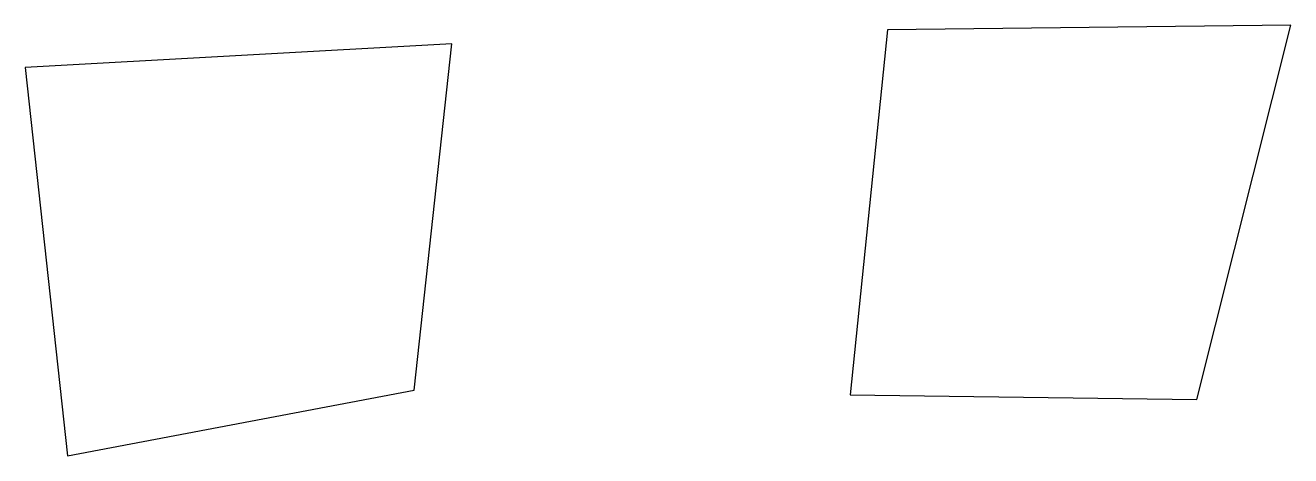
# Model space of a CAD drawing. Header units: feet. Extents: x 20495 to 23219, y 34332 to 35260.
import ezdxf

# ---------------------------------------------------------------- set-up
doc = ezdxf.new("R2010")
doc.units = ezdxf.units.FT
doc.header["$MEASUREMENT"] = 0

msp = doc.modelspace()

# ---------------------------------------------------------------- linework, layer by layer
at = {"flags": 128}
for points in [[(22351.2, 35249.4), (22270.5, 34462.8), (23017.1, 34452.8), (23218.9, 35259.5)], [(20494.7, 35168.8), (20585.5, 34331.7), (21332.2, 34472.9), (21412.9, 35219.2)]]:
    msp.add_lwpolyline(points, close=True, dxfattribs=at)

doc.saveas('drawing.dxf')
